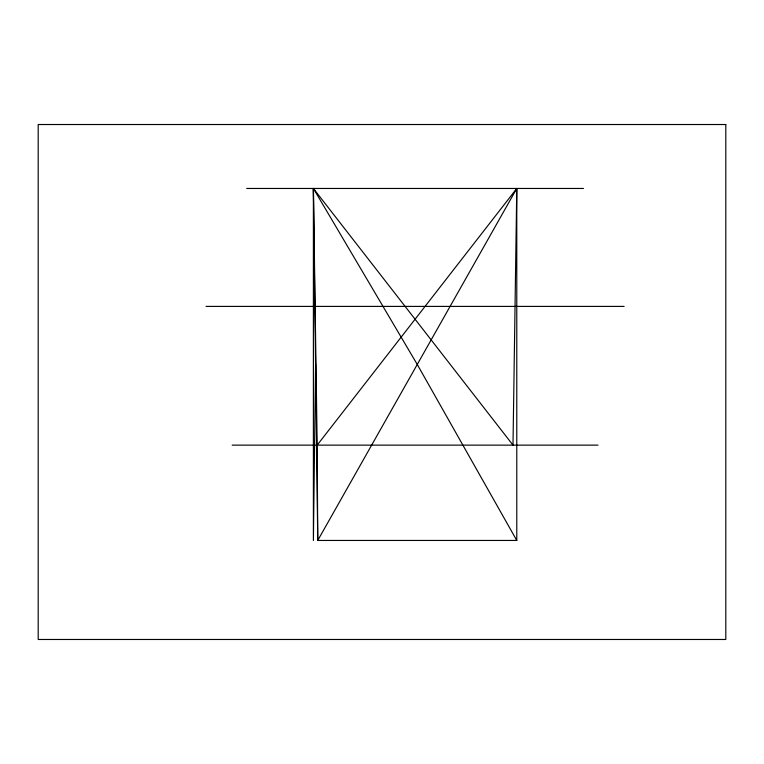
<?xml version="1.0" encoding="UTF-8"?>
<svg xmlns="http://www.w3.org/2000/svg" width="764" height="764" viewBox="0 0 764 764"><rect width="100%" height="100%" fill="white"/><g stroke="black" fill="none" stroke-linecap="round" stroke-linejoin="round"><path stroke-width="1.15" d="M315.57 364.457L313.393 540.454L313.393 188.46L512.997 445.135L516.779 188.46L317.175 445.135L317.748 540.454L516.779 540.454L516.779 188.46L317.748 540.454L313.393 188.46L417.259 364.457L516.779 540.454M246.696 188.46L583.476 188.46M206.041 306.402L624.131 306.402M232.189 445.135L597.983 445.135M313.393 188.46L317.175 445.135M725.8 124.522L38.2 124.522L38.2 639.478L725.8 639.478L725.8 124.522"/></g></svg>
